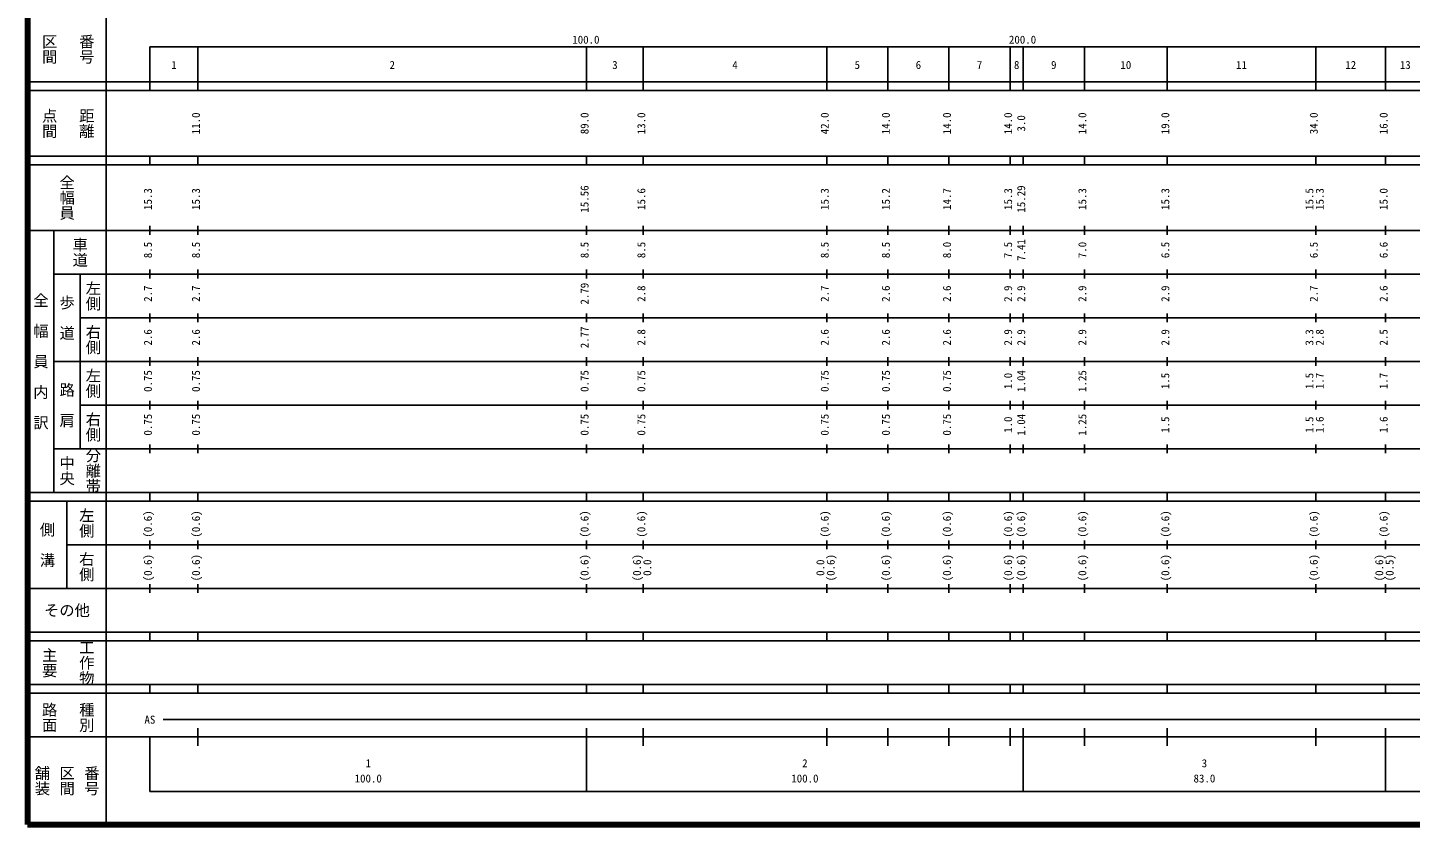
# Model space of a CAD drawing. Units: millimetres on the paper, enlarged 1000 times. Extents: x 40000 to 680000, y 20000 to 380000.
# Drawn here: x 40000 to 356660, y 20000 to 202409 of the extents above; entities that cross this region are included whole.
import ezdxf
from ezdxf.enums import TextEntityAlignment as Align

# ---------------------------------------------------------------- set-up
doc = ezdxf.new("R2010")
doc.units = ezdxf.units.MM
doc.header["$LTSCALE"] = 1000
doc.layers.add('M-TTL', color=2, linetype='Continuous', lineweight=140)
doc.layers.add('M-TTL-BAND', color=7, linetype='Continuous', lineweight=25)
doc.styles.add('@ＭＳ ゴシック', font='')
doc.styles.add('ＭＳ ゴシック', font='')
doc.styles.get('@ＭＳ ゴシック').set_extended_font_data('@MS Gothic')
doc.styles.get('ＭＳ ゴシック').set_extended_font_data('MS Gothic')

msp = doc.modelspace()

# ---------------------------------------------------------------- linework, layer by layer
at = {"layer": 'M-TTL'}
for p, q in [((40000, 380000), (40000, 20000)), ((40000, 20000), (680000, 20000))]:
    msp.add_line(p, q, dxfattribs=at)
at = {"layer": 'M-TTL-BAND'}
for p, q in [((58000, 370000), (58000, 20000)), ((68000, 198000), (579000, 198000)), ((68000, 198000), (68000, 188000)), ((79000, 188000), (79000, 198000)), ((168000, 188000), (168000, 198000)), ((181000, 188000), (181000, 198000)), ((223000, 188000), (223000, 198000)), ((237000, 188000), (237000, 198000)), ((251000, 188000), (251000, 198000)), ((265000, 188000), (265000, 198000)), ((268000, 188000), (268000, 198000)), ((282000, 188000), (282000, 198000)), ((301000, 188000), (301000, 198000)), ((335000, 188000), (335000, 198000)), ((351000, 188000), (351000, 198000)), ((40000, 190000), (579000, 190000)), ((40000, 188000), (579000, 188000)), ((40000, 173000), (579000, 173000)), ((40000, 171000), (579000, 171000)), ((68000, 171000), (68000, 173000)), ((79000, 171000), (79000, 173000)), ((168000, 171000), (168000, 173000)), ((181000, 171000), (181000, 173000)), ((223000, 171000), (223000, 173000)), ((237000, 171000), (237000, 173000)), ((251000, 171000), (251000, 173000)), ((265000, 171000), (265000, 173000)), ((268000, 171000), (268000, 173000)), ((282000, 171000), (282000, 173000)), ((301000, 171000), (301000, 173000)), ((335000, 171000), (335000, 173000)), ((351000, 171000), (351000, 173000)), ((40000, 156000), (579000, 156000)), ((46000, 96000), (46000, 156000)), ((68000, 155000), (68000, 157000)), ((79000, 155000), (79000, 157000)), ((168000, 155000), (168000, 157000)), ((181000, 155000), (181000, 157000)), ((223000, 155000), (223000, 157000)), ((237000, 155000), (237000, 157000)), ((251000, 155000), (251000, 157000)), ((265000, 155000), (265000, 157000)), ((268000, 155000), (268000, 157000)), ((282000, 155000), (282000, 157000)), ((301000, 155000), (301000, 157000)), ((335000, 155000), (335000, 157000)), ((351000, 155000), (351000, 157000)), ((46000, 146000), (579000, 146000)), ((52000, 146000), (52000, 106000)), ((68000, 145000), (68000, 147000)), ((79000, 145000), (79000, 147000)), ((168000, 145000), (168000, 147000)), ((181000, 145000), (181000, 147000)), ((223000, 145000), (223000, 147000)), ((237000, 145000), (237000, 147000)), ((251000, 145000), (251000, 147000)), ((265000, 145000), (265000, 147000)), ((268000, 145000), (268000, 147000)), ((282000, 145000), (282000, 147000)), ((301000, 145000), (301000, 147000)), ((335000, 145000), (335000, 147000)), ((351000, 145000), (351000, 147000)), ((68000, 135000), (68000, 137000)), ((79000, 135000), (79000, 137000)), ((168000, 135000), (168000, 137000)), ((181000, 135000), (181000, 137000)), ((223000, 135000), (223000, 137000)), ((237000, 135000), (237000, 137000)), ((251000, 135000), (251000, 137000)), ((265000, 135000), (265000, 137000)), ((268000, 135000), (268000, 137000)), ((282000, 135000), (282000, 137000)), ((301000, 135000), (301000, 137000)), ((335000, 135000), (335000, 137000)), ((351000, 135000), (351000, 137000)), ((52000, 136000), (579000, 136000)), ((68000, 125000), (68000, 127000)), ((79000, 125000), (79000, 127000)), ((168000, 125000), (168000, 127000)), ((181000, 125000), (181000, 127000)), ((223000, 125000), (223000, 127000)), ((237000, 125000), (237000, 127000)), ((251000, 125000), (251000, 127000)), ((265000, 125000), (265000, 127000)), ((268000, 125000), (268000, 127000)), ((282000, 125000), (282000, 127000)), ((301000, 125000), (301000, 127000)), ((335000, 125000), (335000, 127000)), ((351000, 125000), (351000, 127000)), ((46000, 126000), (579000, 126000)), ((52000, 116000), (579000, 116000)), ((68000, 115000), (68000, 117000)), ((79000, 115000), (79000, 117000)), ((168000, 115000), (168000, 117000)), ((181000, 115000), (181000, 117000)), ((223000, 115000), (223000, 117000)), ((237000, 115000), (237000, 117000)), ((251000, 115000), (251000, 117000)), ((265000, 115000), (265000, 117000)), ((268000, 115000), (268000, 117000)), ((282000, 115000), (282000, 117000)), ((301000, 115000), (301000, 117000)), ((335000, 115000), (335000, 117000)), ((351000, 115000), (351000, 117000)), ((46000, 106000), (579000, 106000)), ((68000, 105000), (68000, 107000)), ((79000, 105000), (79000, 107000)), ((168000, 105000), (168000, 107000)), ((181000, 105000), (181000, 107000)), ((223000, 105000), (223000, 107000)), ((237000, 105000), (237000, 107000)), ((251000, 105000), (251000, 107000)), ((265000, 105000), (265000, 107000)), ((268000, 105000), (268000, 107000)), ((282000, 105000), (282000, 107000)), ((301000, 105000), (301000, 107000)), ((335000, 105000), (335000, 107000)), ((351000, 105000), (351000, 107000)), ((40000, 96000), (579000, 96000)), ((68000, 94000), (68000, 96000)), ((79000, 94000), (79000, 96000)), ((168000, 94000), (168000, 96000)), ((181000, 94000), (181000, 96000)), ((223000, 94000), (223000, 96000)), ((237000, 94000), (237000, 96000)), ((251000, 94000), (251000, 96000)), ((265000, 94000), (265000, 96000)), ((268000, 94000), (268000, 96000)), ((282000, 94000), (282000, 96000)), ((301000, 94000), (301000, 96000)), ((335000, 94000), (335000, 96000)), ((351000, 94000), (351000, 96000)), ((40000, 94000), (579000, 94000)), ((49000, 94000), (49000, 74000)), ((49000, 84000), (579000, 84000)), ((68000, 83000), (68000, 85000)), ((79000, 83000), (79000, 85000)), ((168000, 83000), (168000, 85000)), ((181000, 83000), (181000, 85000)), ((223000, 83000), (223000, 85000)), ((237000, 83000), (237000, 85000)), ((251000, 83000), (251000, 85000)), ((265000, 83000), (265000, 85000)), ((268000, 83000), (268000, 85000)), ((282000, 83000), (282000, 85000)), ((301000, 83000), (301000, 85000)), ((335000, 83000), (335000, 85000)), ((351000, 83000), (351000, 85000)), ((40000, 74000), (579000, 74000)), ((68000, 73000), (68000, 75000)), ((79000, 73000), (79000, 75000)), ((168000, 73000), (168000, 75000)), ((181000, 73000), (181000, 75000)), ((223000, 73000), (223000, 75000)), ((237000, 73000), (237000, 75000)), ((251000, 73000), (251000, 75000)), ((265000, 73000), (265000, 75000)), ((268000, 73000), (268000, 75000)), ((282000, 73000), (282000, 75000)), ((301000, 73000), (301000, 75000)), ((335000, 73000), (335000, 75000)), ((351000, 73000), (351000, 75000)), ((40000, 64000), (579000, 64000)), ((68000, 62000), (68000, 64000)), ((79000, 62000), (79000, 64000)), ((168000, 62000), (168000, 64000)), ((181000, 62000), (181000, 64000)), ((223000, 62000), (223000, 64000)), ((237000, 62000), (237000, 64000)), ((251000, 62000), (251000, 64000)), ((265000, 62000), (265000, 64000)), ((268000, 62000), (268000, 64000)), ((282000, 62000), (282000, 64000)), ((301000, 62000), (301000, 64000)), ((335000, 62000), (335000, 64000)), ((351000, 62000), (351000, 64000)), ((40000, 62000), (579000, 62000)), ((40000, 52000), (579000, 52000)), ((68000, 50000), (68000, 52000)), ((79000, 50000), (79000, 52000)), ((168000, 50000), (168000, 52000)), ((181000, 50000), (181000, 52000)), ((223000, 50000), (223000, 52000)), ((237000, 50000), (237000, 52000)), ((251000, 50000), (251000, 52000)), ((265000, 50000), (265000, 52000)), ((268000, 50000), (268000, 52000)), ((282000, 50000), (282000, 52000)), ((301000, 50000), (301000, 52000)), ((335000, 50000), (335000, 52000)), ((351000, 50000), (351000, 52000)), ((40000, 50000), (579000, 50000)), ((71000, 44000), (565000, 44000)), ((79000, 38000), (79000, 42000)), ((168000, 27500), (168000, 42000)), ((181000, 38000), (181000, 42000)), ((223000, 38000), (223000, 42000)), ((237000, 38000), (237000, 42000)), ((251000, 38000), (251000, 42000)), ((265000, 38000), (265000, 42000)), ((268000, 27500), (268000, 42000)), ((282000, 38000), (282000, 42000)), ((301000, 38000), (301000, 42000)), ((335000, 38000), (335000, 42000)), ((351000, 27500), (351000, 42000)), ((40000, 40000), (579000, 40000)), ((68000, 40000), (68000, 27500)), ((68000, 27500), (579000, 27500))]:
    msp.add_line(p, q, dxfattribs=at)

# ---------------------------------------------------------------- texts
at = {"layer": 'M-TTL-BAND', "style": '@ＭＳ ゴシック'}
for s, p in [('区間', (45000, 197500)), ('番号', (53500, 197500)), ('点間', (45000, 180500)), ('距離', (53500, 180500)), ('全幅員', (49000, 163500)), ('車道', (52000, 151000)), ('左側', (55000, 141000)), ('全\u3000幅\u3000員\u3000内\u3000訳', (43000, 126000)), ('歩\u3000道', (49000, 136000)), ('右側', (55000, 131000)), ('左側', (55000, 121000)), ('路\u3000肩', (49000, 116000)), ('右側', (55000, 111000)), ('分離帯', (55000, 101000)), ('中央', (49000, 101000)), ('左側', (53500, 89000)), ('側\u3000溝', (44500, 84000)), ('右側', (53500, 79000)), ('主要', (45000, 57000)), ('工作物', (53500, 57000)), ('路面', (45000, 44500)), ('種別', (53500, 44500)), ('舗装', (43333, 30000)), ('区間', (49000, 30000)), ('番号', (54667, 30000))]:
    msp.add_text(s, height=2566, rotation=270, dxfattribs=at).set_placement(p, align=Align.MIDDLE_CENTER)
at = {"layer": 'M-TTL-BAND', "style": 'ＭＳ ゴシック'}
for s, p in [('100.0', (167844, 198195)), ('200.0', (267844, 198195)), ('1', (73500, 192405)), ('2', (123500, 192405)), ('3', (174500, 192405)), ('4', (202000, 192405)), ('5', (230000, 192405)), ('6', (244000, 192405)), ('7', (258000, 192405)), ('8', (266500, 192405)), ('9', (275000, 192405)), ('10', (291500, 192405)), ('11', (318000, 192405)), ('12', (343000, 192405)), ('13', (355500, 192405)), ('AS', (68000, 42500)), ('1', (118000, 32523)), ('2', (218000, 32523)), ('3', (309500, 32523)), ('100.0', (118000, 29033)), ('100.0', (218000, 29033)), ('83.0', (309500, 29033))]:
    msp.add_text(s, height=1833, dxfattribs=at).set_placement(p, align=Align.BOTTOM_CENTER)
for s, p in [('11.0', (80000, 180500)), ('89.0', (169000, 180500)), ('13.0', (182000, 180500)), ('42.0', (224000, 180500)), ('14.0', (238000, 180500)), ('14.0', (252000, 180500)), ('14.0', (266000, 180500)), ('3.0', (269000, 180500)), ('14.0', (283000, 180500)), ('19.0', (302000, 180500)), ('34.0', (336000, 180500)), ('16.0', (352000, 180500)), ('15.3', (69000, 163174)), ('15.3', (80000, 163174)), ('15.56', (169000, 163174)), ('15.6', (182000, 163174)), ('15.3', (224000, 163174)), ('15.2', (238000, 163174)), ('14.7', (252000, 163174)), ('15.3', (266000, 163174)), ('15.29', (269000, 163174)), ('15.3', (283000, 163174)), ('15.3', (302000, 163174)), ('15.5', (335000, 163174)), ('15.3', (337370, 163174)), ('15.0', (352000, 163174)), ('8.5', (69000, 151500)), ('8.5', (80000, 151500)), ('8.5', (169000, 151500)), ('8.5', (182000, 151500)), ('8.5', (224000, 151500)), ('8.5', (238000, 151500)), ('8.0', (252000, 151500)), ('7.5', (266000, 151500)), ('7.41', (269000, 151500)), ('7.0', (283000, 151500)), ('6.5', (302000, 151500)), ('6.5', (336000, 151500)), ('6.6', (352000, 151500)), ('2.7', (69000, 141500)), ('2.7', (80000, 141500)), ('2.79', (169000, 141500)), ('2.8', (182000, 141500)), ('2.7', (224000, 141500)), ('2.6', (238000, 141500)), ('2.6', (252000, 141500)), ('2.9', (266000, 141500)), ('2.9', (269000, 141500)), ('2.9', (283000, 141500)), ('2.9', (302000, 141500)), ('2.7', (336000, 141500)), ('2.6', (352000, 141500)), ('2.6', (69000, 131500)), ('2.6', (80000, 131500)), ('2.77', (169000, 131500)), ('2.8', (182000, 131500)), ('2.6', (224000, 131500)), ('2.6', (238000, 131500)), ('2.6', (252000, 131500)), ('2.9', (266000, 131500)), ('2.9', (269000, 131500)), ('2.9', (283000, 131500)), ('2.9', (302000, 131500)), ('3.3', (335000, 131500)), ('2.8', (337370, 131500)), ('2.5', (352000, 131500)), ('0.75', (69000, 121500)), ('0.75', (80000, 121500)), ('0.75', (169000, 121500)), ('0.75', (182000, 121500)), ('0.75', (224000, 121500)), ('0.75', (238000, 121500)), ('0.75', (252000, 121500)), ('1.04', (269000, 121500)), ('1.25', (283000, 121500)), ('1.0', (266000, 121500)), ('1.5', (302000, 121500)), ('1.5', (335000, 121500)), ('1.7', (337370, 121500)), ('1.7', (352000, 121500)), ('0.75', (69000, 111500)), ('0.75', (80000, 111500)), ('0.75', (169000, 111500)), ('0.75', (182000, 111500)), ('0.75', (224000, 111500)), ('0.75', (238000, 111500)), ('0.75', (252000, 111500)), ('1.0', (266000, 111500)), ('1.04', (269000, 111500)), ('1.25', (283000, 111500)), ('1.5', (302000, 111500)), ('1.5', (335000, 111500)), ('1.6', (337370, 111500)), ('1.6', (352000, 111500)), ('(0.6)', (69000, 88764)), ('(0.6)', (80000, 88764)), ('(0.6)', (169000, 88764)), ('(0.6)', (182000, 88764)), ('(0.6)', (224000, 88764)), ('(0.6)', (238000, 88764)), ('(0.6)', (252000, 88764)), ('(0.6)', (266000, 88764)), ('(0.6)', (269000, 88764)), ('(0.6)', (283000, 88764)), ('(0.6)', (302000, 88764)), ('(0.6)', (336000, 88764)), ('(0.6)', (352000, 88764)), ('(0.6)', (69000, 78764)), ('(0.6)', (80000, 78764)), ('(0.6)', (169000, 78764)), ('(0.6)', (181000, 78764)), ('0.0', (183370, 78764)), ('0.0', (223000, 78764)), ('(0.6)', (225370, 78764)), ('(0.6)', (238000, 78764)), ('(0.6)', (252000, 78764)), ('(0.6)', (266000, 78764)), ('(0.6)', (269000, 78764)), ('(0.6)', (283000, 78764)), ('(0.6)', (302000, 78764)), ('(0.6)', (336000, 78764)), ('(0.6)', (351000, 78764)), ('(0.5)', (353370, 78764))]:
    msp.add_text(s, height=1833, rotation=90, dxfattribs=at).set_placement(p, align=Align.BOTTOM_CENTER)
msp.add_text('その他', height=2566, dxfattribs=at).set_placement((49000, 69000), align=Align.MIDDLE_CENTER)

doc.saveas('drawing.dxf')
